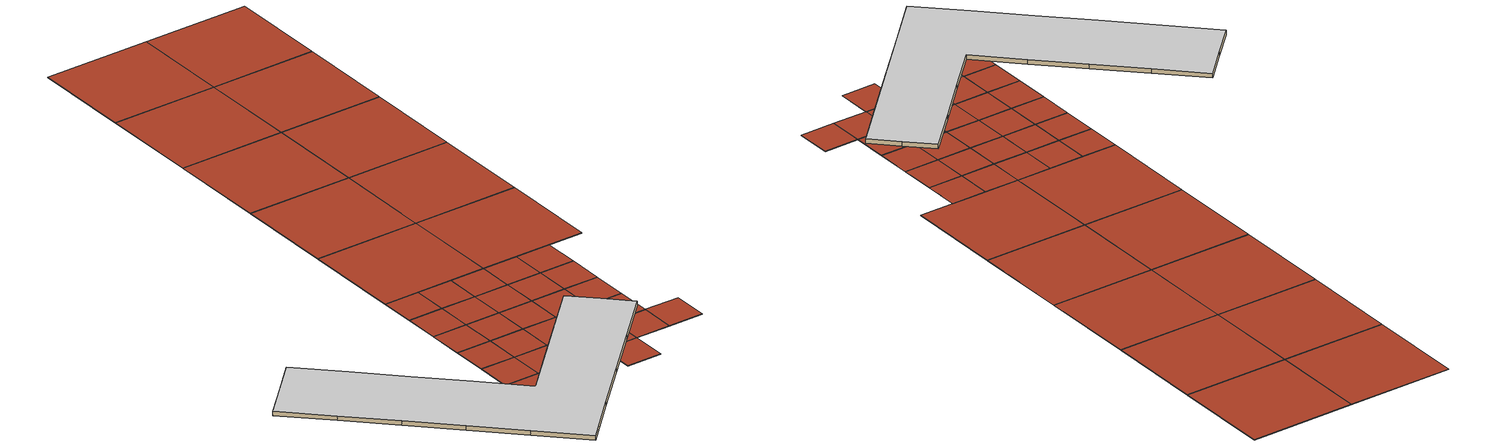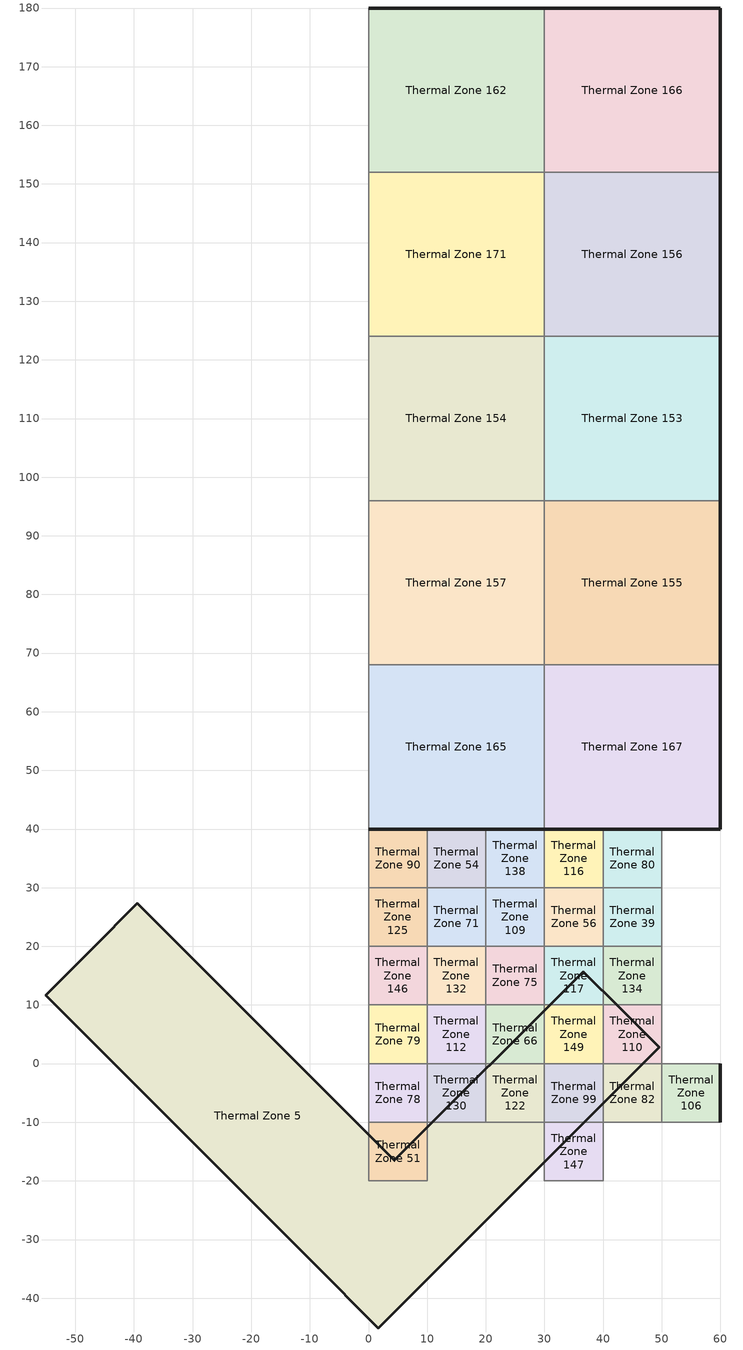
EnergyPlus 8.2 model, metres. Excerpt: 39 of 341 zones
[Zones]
Thermal Zone 106
 floor ground (ASHRAE 90.1-2004 ExtWall Mass ClimateZone 6): 50,0 60,0 60,-10 50,-10 z-0.1
 wall outside (ASHRAE 90.1-2004 ExtWall Mass ClimateZone 6): 60,-10 60,0 z-0.1:0
 wall to Thermal Zone 63 (ASHRAE 90.1-2004 ExtWall Mass ClimateZone 6 Reversed): 60,0 50,0 z-0.1:0
 wall to Thermal Zone 118 (ASHRAE 90.1-2004 ExtWall Mass ClimateZone 6): 50,-10 60,-10 z-0.1:0
 wall to Thermal Zone 82 (ASHRAE 90.1-2004 ExtWall Mass ClimateZone 6 Reversed): 50,0 50,-10 z-0.1:0
 roof outside (ASHRAE 90.1-2004 ExtWall Mass ClimateZone 6): 50,-10 60,-10 60,0 50,0 z0
Thermal Zone 109
 floor ground (ASHRAE 90.1-2004 ExtWall Mass ClimateZone 6): 20,30 30,30 30,20 20,20 z-0.1
 wall to Thermal Zone 138 (ASHRAE 90.1-2004 ExtWall Mass ClimateZone 6 Reversed): 30,30 20,30 z-0.1:0
 wall to Thermal Zone 56 (ASHRAE 90.1-2004 ExtWall Mass ClimateZone 6): 30,20 30,30 z-0.1:0
 wall to Thermal Zone 75 (ASHRAE 90.1-2004 ExtWall Mass ClimateZone 6): 20,20 30,20 z-0.1:0
 wall to Thermal Zone 71 (ASHRAE 90.1-2004 ExtWall Mass ClimateZone 6 Reversed): 20,30 20,20 z-0.1:0
 roof outside (ASHRAE 90.1-2004 ExtWall Mass ClimateZone 6): 20,20 30,20 30,30 20,30 z0
Thermal Zone 110
 floor ground (ASHRAE 90.1-2004 ExtWall Mass ClimateZone 6): 40,10 50,10 50,0 40,0 z-0.1
 wall to Thermal Zone 134 (ASHRAE 90.1-2004 ExtWall Mass ClimateZone 6 Reversed): 50,10 40,10 z-0.1:0
 wall to Thermal Zone 63 (ASHRAE 90.1-2004 ExtWall Mass ClimateZone 6): 50,0 50,10 z-0.1:0
 wall to Thermal Zone 82 (ASHRAE 90.1-2004 ExtWall Mass ClimateZone 6): 40,0 50,0 z-0.1:0
 wall to Thermal Zone 149 (ASHRAE 90.1-2004 ExtWall Mass ClimateZone 6 Reversed): 40,10 40,0 z-0.1:0
 roof outside (ASHRAE 90.1-2004 ExtWall Mass ClimateZone 6): 40,0 50,0 50,10 40,10 z0
Thermal Zone 112
 floor ground (ASHRAE 90.1-2004 ExtWall Mass ClimateZone 6): 10,10 20,10 20,0 10,0 z-0.1
 wall to Thermal Zone 132 (ASHRAE 90.1-2004 ExtWall Mass ClimateZone 6 Reversed): 20,10 10,10 z-0.1:0
 wall to Thermal Zone 66 (ASHRAE 90.1-2004 ExtWall Mass ClimateZone 6): 20,0 20,10 z-0.1:0
 wall to Thermal Zone 130 (ASHRAE 90.1-2004 ExtWall Mass ClimateZone 6): 10,0 20,0 z-0.1:0
 wall to Thermal Zone 79 (ASHRAE 90.1-2004 ExtWall Mass ClimateZone 6 Reversed): 10,10 10,0 z-0.1:0
 roof outside (ASHRAE 90.1-2004 ExtWall Mass ClimateZone 6): 10,0 20,0 20,10 10,10 z0
Thermal Zone 116
 floor ground (ASHRAE 90.1-2004 ExtWall Mass ClimateZone 6): 30,40 40,40 40,30 30,30 z-0.1
 wall outside (ASHRAE 90.1-2004 ExtWall Mass ClimateZone 6): 40,40 30,40 z-0.1:0
 wall to Thermal Zone 80 (ASHRAE 90.1-2004 ExtWall Mass ClimateZone 6): 40,30 40,40 z-0.1:0
 wall to Thermal Zone 56 (ASHRAE 90.1-2004 ExtWall Mass ClimateZone 6): 30,30 40,30 z-0.1:0
 wall to Thermal Zone 138 (ASHRAE 90.1-2004 ExtWall Mass ClimateZone 6 Reversed): 30,40 30,30 z-0.1:0
 roof outside (ASHRAE 90.1-2004 ExtWall Mass ClimateZone 6): 30,30 40,30 40,40 30,40 z0
Thermal Zone 117
 floor ground (ASHRAE 90.1-2004 ExtWall Mass ClimateZone 6): 30,20 40,20 40,10 30,10 z-0.1
 wall to Thermal Zone 56 (ASHRAE 90.1-2004 ExtWall Mass ClimateZone 6 Reversed): 40,20 30,20 z-0.1:0
 wall to Thermal Zone 134 (ASHRAE 90.1-2004 ExtWall Mass ClimateZone 6): 40,10 40,20 z-0.1:0
 wall to Thermal Zone 149 (ASHRAE 90.1-2004 ExtWall Mass ClimateZone 6): 30,10 40,10 z-0.1:0
 wall to Thermal Zone 75 (ASHRAE 90.1-2004 ExtWall Mass ClimateZone 6 Reversed): 30,20 30,10 z-0.1:0
 roof outside (ASHRAE 90.1-2004 ExtWall Mass ClimateZone 6): 30,10 40,10 40,20 30,20 z0
Thermal Zone 122
 floor ground (ASHRAE 90.1-2004 ExtWall Mass ClimateZone 6): 20,0 30,0 30,-10 20,-10 z-0.1
 wall to Thermal Zone 66 (ASHRAE 90.1-2004 ExtWall Mass ClimateZone 6 Reversed): 30,0 20,0 z-0.1:0
 wall to Thermal Zone 99 (ASHRAE 90.1-2004 ExtWall Mass ClimateZone 6): 30,-10 30,0 z-0.1:0
 wall to Thermal Zone 100 (ASHRAE 90.1-2004 ExtWall Mass ClimateZone 6): 20,-10 30,-10 z-0.1:0
 wall to Thermal Zone 130 (ASHRAE 90.1-2004 ExtWall Mass ClimateZone 6 Reversed): 20,0 20,-10 z-0.1:0
 roof outside (ASHRAE 90.1-2004 ExtWall Mass ClimateZone 6): 20,-10 30,-10 30,0 20,0 z0
Thermal Zone 125
 floor ground (ASHRAE 90.1-2004 ExtWall Mass ClimateZone 6): 0,30 10,30 10,20 0,20 z-0.1
 wall to Thermal Zone 90 (ASHRAE 90.1-2004 ExtWall Mass ClimateZone 6 Reversed): 10,30 0,30 z-0.1:0
 wall to Thermal Zone 71 (ASHRAE 90.1-2004 ExtWall Mass ClimateZone 6): 10,20 10,30 z-0.1:0
 wall to Thermal Zone 146 (ASHRAE 90.1-2004 ExtWall Mass ClimateZone 6): 0,20 10,20 z-0.1:0
 wall to Thermal Zone 70 (ASHRAE 90.1-2004 ExtWall Mass ClimateZone 6 Reversed): 0,30 0,20 z-0.1:0
 roof outside (ASHRAE 90.1-2004 ExtWall Mass ClimateZone 6): 0,20 10,20 10,30 0,30 z0
Thermal Zone 130
 floor ground (ASHRAE 90.1-2004 ExtWall Mass ClimateZone 6): 10,0 20,0 20,-10 10,-10 z-0.1
 wall to Thermal Zone 114 (ASHRAE 90.1-2004 ExtWall Mass ClimateZone 6): 10,-10 20,-10 z-0.1:0
 wall to Thermal Zone 78 (ASHRAE 90.1-2004 ExtWall Mass ClimateZone 6 Reversed): 10,0 10,-10 z-0.1:0
 roof outside (ASHRAE 90.1-2004 ExtWall Mass ClimateZone 6): 10,-10 20,-10 20,0 10,0 z0
Thermal Zone 132
 floor ground (ASHRAE 90.1-2004 ExtWall Mass ClimateZone 6): 10,20 20,20 20,10 10,10 z-0.1
 wall to Thermal Zone 71 (ASHRAE 90.1-2004 ExtWall Mass ClimateZone 6 Reversed): 20,20 10,20 z-0.1:0
 wall to Thermal Zone 75 (ASHRAE 90.1-2004 ExtWall Mass ClimateZone 6): 20,10 20,20 z-0.1:0
 wall to Thermal Zone 146 (ASHRAE 90.1-2004 ExtWall Mass ClimateZone 6 Reversed): 10,20 10,10 z-0.1:0
 roof outside (ASHRAE 90.1-2004 ExtWall Mass ClimateZone 6): 10,10 20,10 20,20 10,20 z0
Thermal Zone 134
 floor ground (ASHRAE 90.1-2004 ExtWall Mass ClimateZone 6): 40,20 50,20 50,10 40,10 z-0.1
 wall to Thermal Zone 39 (ASHRAE 90.1-2004 ExtWall Mass ClimateZone 6 Reversed): 50,20 40,20 z-0.1:0
 wall to Thermal Zone 64 (ASHRAE 90.1-2004 ExtWall Mass ClimateZone 6): 50,10 50,20 z-0.1:0
 roof outside (ASHRAE 90.1-2004 ExtWall Mass ClimateZone 6): 40,10 50,10 50,20 40,20 z0
Thermal Zone 138
 floor ground (ASHRAE 90.1-2004 ExtWall Mass ClimateZone 6): 20,40 30,40 30,30 20,30 z-0.1
 wall outside (ASHRAE 90.1-2004 ExtWall Mass ClimateZone 6): 30,40 20,40 z-0.1:0
 wall to Thermal Zone 54 (ASHRAE 90.1-2004 ExtWall Mass ClimateZone 6 Reversed): 20,40 20,30 z-0.1:0
 roof outside (ASHRAE 90.1-2004 ExtWall Mass ClimateZone 6): 20,30 30,30 30,40 20,40 z0
Thermal Zone 146
 floor ground (ASHRAE 90.1-2004 ExtWall Mass ClimateZone 6): 0,20 10,20 10,10 0,10 z-0.1
 wall to Thermal Zone 79 (ASHRAE 90.1-2004 ExtWall Mass ClimateZone 6): 0,10 10,10 z-0.1:0
 wall to Thermal Zone 143 (ASHRAE 90.1-2004 ExtWall Mass ClimateZone 6 Reversed): 0,20 0,10 z-0.1:0
 roof outside (ASHRAE 90.1-2004 ExtWall Mass ClimateZone 6): 0,10 10,10 10,20 0,20 z0
Thermal Zone 147
 floor ground (ASHRAE 90.1-2004 ExtWall Mass ClimateZone 6): 30,-10 40,-10 40,-20 30,-20 z-0.1
 wall to Thermal Zone 99 (ASHRAE 90.1-2004 ExtWall Mass ClimateZone 6 Reversed): 40,-10 30,-10 z-0.1:0
 wall to Thermal Zone 121 (ASHRAE 90.1-2004 ExtWall Mass ClimateZone 6): 40,-20 40,-10 z-0.1:0
 wall to Thermal Zone 107 (ASHRAE 90.1-2004 ExtWall Mass ClimateZone 6): 30,-20 40,-20 z-0.1:0
 wall to Thermal Zone 100 (ASHRAE 90.1-2004 ExtWall Mass ClimateZone 6 Reversed): 30,-10 30,-20 z-0.1:0
 roof outside (ASHRAE 90.1-2004 ExtWall Mass ClimateZone 6): 30,-20 40,-20 40,-10 30,-10 z0
Thermal Zone 149
 floor ground (ASHRAE 90.1-2004 ExtWall Mass ClimateZone 6): 30,10 40,10 40,0 30,0 z-0.1
 wall to Thermal Zone 99 (ASHRAE 90.1-2004 ExtWall Mass ClimateZone 6): 30,0 40,0 z-0.1:0
 wall to Thermal Zone 66 (ASHRAE 90.1-2004 ExtWall Mass ClimateZone 6 Reversed): 30,10 30,0 z-0.1:0
 roof outside (ASHRAE 90.1-2004 ExtWall Mass ClimateZone 6): 30,0 40,0 40,10 30,10 z0
Thermal Zone 153
 floor ground (ASHRAE 90.1-2004 ExtWall Mass ClimateZone 6): 30,124 60,124 60,96 30,96 z-0.1
 wall outside (ASHRAE 90.1-2004 ExtWall Mass ClimateZone 6): 60,96 60,124 z-0.1:0
 wall to Thermal Zone 156 (ASHRAE 90.1-2004 ExtWall Mass ClimateZone 6 Reversed): 60,124 30,124 z-0.1:0
 wall to Thermal Zone 155 (ASHRAE 90.1-2004 ExtWall Mass ClimateZone 6): 30,96 60,96 z-0.1:0
 wall to Thermal Zone 154 (ASHRAE 90.1-2004 ExtWall Mass ClimateZone 6 Reversed): 30,124 30,96 z-0.1:0
 roof outside (ASHRAE 90.1-2004 ExtWall Mass ClimateZone 6): 30,96 60,96 60,124 30,124 z0
Thermal Zone 154
 floor ground (ASHRAE 90.1-2004 ExtWall Mass ClimateZone 6): 0,124 30,124 30,96 0,96 z-0.1
 wall to Thermal Zone 171 (ASHRAE 90.1-2004 ExtWall Mass ClimateZone 6 Reversed): 30,124 0,124 z-0.1:0
 wall to Thermal Zone 157 (ASHRAE 90.1-2004 ExtWall Mass ClimateZone 6): 0,96 30,96 z-0.1:0
 wall to Thermal Zone 160 (ASHRAE 90.1-2004 ExtWall Mass ClimateZone 6 Reversed): 0,124 0,96 z-0.1:0
 roof outside (ASHRAE 90.1-2004 ExtWall Mass ClimateZone 6): 0,96 30,96 30,124 0,124 z0
Thermal Zone 155
 floor ground (ASHRAE 90.1-2004 ExtWall Mass ClimateZone 6): 30,96 60,96 60,68 30,68 z-0.1
 wall outside (ASHRAE 90.1-2004 ExtWall Mass ClimateZone 6): 60,68 60,96 z-0.1:0
 wall to Thermal Zone 167 (ASHRAE 90.1-2004 ExtWall Mass ClimateZone 6): 30,68 60,68 z-0.1:0
 wall to Thermal Zone 157 (ASHRAE 90.1-2004 ExtWall Mass ClimateZone 6 Reversed): 30,96 30,68 z-0.1:0
 roof outside (ASHRAE 90.1-2004 ExtWall Mass ClimateZone 6): 30,68 60,68 60,96 30,96 z0
Thermal Zone 156
 floor ground (ASHRAE 90.1-2004 ExtWall Mass ClimateZone 6): 30,152 60,152 60,124 30,124 z-0.1
 wall outside (ASHRAE 90.1-2004 ExtWall Mass ClimateZone 6): 60,124 60,152 z-0.1:0
 wall to Thermal Zone 166 (ASHRAE 90.1-2004 ExtWall Mass ClimateZone 6 Reversed): 60,152 30,152 z-0.1:0
 wall to Thermal Zone 171 (ASHRAE 90.1-2004 ExtWall Mass ClimateZone 6 Reversed): 30,152 30,124 z-0.1:0
 roof outside (ASHRAE 90.1-2004 ExtWall Mass ClimateZone 6): 30,124 60,124 60,152 30,152 z0
Thermal Zone 157
 floor ground (ASHRAE 90.1-2004 ExtWall Mass ClimateZone 6): 0,96 30,96 30,68 0,68 z-0.1
 wall to Thermal Zone 165 (ASHRAE 90.1-2004 ExtWall Mass ClimateZone 6): 0,68 30,68 z-0.1:0
 wall to Thermal Zone 158 (ASHRAE 90.1-2004 ExtWall Mass ClimateZone 6 Reversed): 0,96 0,68 z-0.1:0
 roof outside (ASHRAE 90.1-2004 ExtWall Mass ClimateZone 6): 0,68 30,68 30,96 0,96 z0
Thermal Zone 162
 floor ground (ASHRAE 90.1-2004 ExtWall Mass ClimateZone 6): 0,180 30,180 30,152 0,152 z-0.1
 wall outside (ASHRAE 90.1-2004 ExtWall Mass ClimateZone 6): 30,180 0,180 z-0.1:0
 wall to Thermal Zone 166 (ASHRAE 90.1-2004 ExtWall Mass ClimateZone 6): 30,152 30,180 z-0.1:0
 wall to Thermal Zone 171 (ASHRAE 90.1-2004 ExtWall Mass ClimateZone 6): 0,152 30,152 z-0.1:0
 wall to Thermal Zone 170 (ASHRAE 90.1-2004 ExtWall Mass ClimateZone 6 Reversed): 0,180 0,152 z-0.1:0
 roof outside (ASHRAE 90.1-2004 ExtWall Mass ClimateZone 6): 0,152 30,152 30,180 0,180 z0
Thermal Zone 165
 floor ground (ASHRAE 90.1-2004 ExtWall Mass ClimateZone 6): 0,68 30,68 30,40 0,40 z-0.1
 wall outside (ASHRAE 90.1-2004 ExtWall Mass ClimateZone 6): 0,40 30,40 z-0.1:0
 wall to Thermal Zone 167 (ASHRAE 90.1-2004 ExtWall Mass ClimateZone 6): 30,40 30,68 z-0.1:0
 wall to Thermal Zone 169 (ASHRAE 90.1-2004 ExtWall Mass ClimateZone 6 Reversed): 0,68 0,40 z-0.1:0
 roof outside (ASHRAE 90.1-2004 ExtWall Mass ClimateZone 6): 0,40 30,40 30,68 0,68 z0
Thermal Zone 166
 floor ground (ASHRAE 90.1-2004 ExtWall Mass ClimateZone 6): 30,180 60,180 60,152 30,152 z-0.1
 wall outside (ASHRAE 90.1-2004 ExtWall Mass ClimateZone 6): 60,152 60,180 30,180 z-0.1:0
 roof outside (ASHRAE 90.1-2004 ExtWall Mass ClimateZone 6): 30,152 60,152 60,180 30,180 z0
Thermal Zone 167
 floor ground (ASHRAE 90.1-2004 ExtWall Mass ClimateZone 6): 30,68 60,68 60,40 30,40 z-0.1
 wall outside (ASHRAE 90.1-2004 ExtWall Mass ClimateZone 6): 30,40 60,40 60,68 z-0.1:0
 roof outside (ASHRAE 90.1-2004 ExtWall Mass ClimateZone 6): 30,40 60,40 60,68 30,68 z0
Thermal Zone 171
 floor ground (ASHRAE 90.1-2004 ExtWall Mass ClimateZone 6): 0,152 30,152 30,124 0,124 z-0.1
 wall to Thermal Zone 168 (ASHRAE 90.1-2004 ExtWall Mass ClimateZone 6 Reversed): 0,152 0,124 z-0.1:0
 roof outside (ASHRAE 90.1-2004 ExtWall Mass ClimateZone 6): 0,124 30,124 30,152 0,152 z0
Thermal Zone 39
 floor ground (ASHRAE 90.1-2004 ExtWall Mass ClimateZone 6): 40,30 50,30 50,20 40,20 z-0.1
 wall to Thermal Zone 80 (ASHRAE 90.1-2004 ExtWall Mass ClimateZone 6 Reversed): 50,30 40,30 z-0.1:0
 wall to Thermal Zone 55 (ASHRAE 90.1-2004 ExtWall Mass ClimateZone 6): 50,20 50,30 z-0.1:0
 wall to Thermal Zone 56 (ASHRAE 90.1-2004 ExtWall Mass ClimateZone 6 Reversed): 40,30 40,20 z-0.1:0
 roof outside (ASHRAE 90.1-2004 ExtWall Mass ClimateZone 6): 40,20 50,20 50,30 40,30 z0
Thermal Zone 5
 floor ground (ASHRAE 90.1-2004 ExtWall Mass ClimateZone 6): -55.06,11.67 -47.23,19.49 -39.41,27.31 -28.45,16.36 -17.5,5.4 -6.54,-5.56 4.42,-16.51 15.15,-5.78 25.89,4.95 36.62,15.69 43.09,9.22 49.55,2.76 37.59,-9.2 25.63,-21.17 13.67,-33.13 1.7,-45.09 -9.65,-33.74 -21,-22.39 -32.35,-11.04 -43.7,0.32 z0
 wall outside (ASHRAE 90.1-2004 ExtWall Mass ClimateZone 6): 36.62,15.69 25.89,4.95 15.15,-5.78 4.42,-16.51 -6.54,-5.56 -17.5,5.4 -28.45,16.36 -39.41,27.31 -47.23,19.49 -55.06,11.67 -43.7,0.32 -32.35,-11.04 -21,-22.39 -9.65,-33.74 1.7,-45.09 13.67,-33.13 25.63,-21.17 37.59,-9.2 49.55,2.76 43.09,9.22 36.62,15.69 z0:1.25
 ceiling to Thermal Zone 9 (ASHRAE 90.1-2004 ExtWall Mass ClimateZone 6): -43.7,0.32 -32.35,-11.04 -21,-22.39 -9.65,-33.74 1.7,-45.09 13.67,-33.13 25.63,-21.17 37.59,-9.2 49.55,2.76 43.09,9.22 36.62,15.69 25.89,4.95 15.15,-5.78 4.42,-16.51 -6.54,-5.56 -17.5,5.4 -28.45,16.36 -39.41,27.31 -47.23,19.49 -55.06,11.67 z1.25
Thermal Zone 51
 floor ground (ASHRAE 90.1-2004 ExtWall Mass ClimateZone 6): 0,-10 10,-10 10,-20 0,-20 z-0.1
 wall to Thermal Zone 78 (ASHRAE 90.1-2004 ExtWall Mass ClimateZone 6 Reversed): 10,-10 0,-10 z-0.1:0
 wall to Thermal Zone 114 (ASHRAE 90.1-2004 ExtWall Mass ClimateZone 6): 10,-20 10,-10 z-0.1:0
 wall to Thermal Zone 139 (ASHRAE 90.1-2004 ExtWall Mass ClimateZone 6): 0,-20 10,-20 z-0.1:0
 wall to Thermal Zone 36 (ASHRAE 90.1-2004 ExtWall Mass ClimateZone 6 Reversed): 0,-10 0,-20 z-0.1:0
 roof outside (ASHRAE 90.1-2004 ExtWall Mass ClimateZone 6): 0,-20 10,-20 10,-10 0,-10 z0
Thermal Zone 54
 floor ground (ASHRAE 90.1-2004 ExtWall Mass ClimateZone 6): 10,40 20,40 20,30 10,30 z-0.1
 wall outside (ASHRAE 90.1-2004 ExtWall Mass ClimateZone 6): 20,40 10,40 z-0.1:0
 wall to Thermal Zone 71 (ASHRAE 90.1-2004 ExtWall Mass ClimateZone 6): 10,30 20,30 z-0.1:0
 wall to Thermal Zone 90 (ASHRAE 90.1-2004 ExtWall Mass ClimateZone 6 Reversed): 10,40 10,30 z-0.1:0
 roof outside (ASHRAE 90.1-2004 ExtWall Mass ClimateZone 6): 10,30 20,30 20,40 10,40 z0
Thermal Zone 56
 floor ground (ASHRAE 90.1-2004 ExtWall Mass ClimateZone 6): 30,30 40,30 40,20 30,20 z-0.1
 roof outside (ASHRAE 90.1-2004 ExtWall Mass ClimateZone 6): 30,20 40,20 40,30 30,30 z0
Thermal Zone 66
 floor ground (ASHRAE 90.1-2004 ExtWall Mass ClimateZone 6): 20,10 30,10 30,0 20,0 z-0.1
 wall to Thermal Zone 75 (ASHRAE 90.1-2004 ExtWall Mass ClimateZone 6 Reversed): 30,10 20,10 z-0.1:0
 roof outside (ASHRAE 90.1-2004 ExtWall Mass ClimateZone 6): 20,0 30,0 30,10 20,10 z0
Thermal Zone 71
 floor ground (ASHRAE 90.1-2004 ExtWall Mass ClimateZone 6): 10,30 20,30 20,20 10,20 z-0.1
 roof outside (ASHRAE 90.1-2004 ExtWall Mass ClimateZone 6): 10,20 20,20 20,30 10,30 z0
Thermal Zone 75
 floor ground (ASHRAE 90.1-2004 ExtWall Mass ClimateZone 6): 20,20 30,20 30,10 20,10 z-0.1
 roof outside (ASHRAE 90.1-2004 ExtWall Mass ClimateZone 6): 20,10 30,10 30,20 20,20 z0
Thermal Zone 78
 floor ground (ASHRAE 90.1-2004 ExtWall Mass ClimateZone 6): 0,0 10,0 10,-10 0,-10 z-0.1
 wall to Thermal Zone 79 (ASHRAE 90.1-2004 ExtWall Mass ClimateZone 6 Reversed): 10,0 0,0 z-0.1:0
 wall to Thermal Zone 34 (ASHRAE 90.1-2004 ExtWall Mass ClimateZone 6 Reversed): 0,0 0,-10 z-0.1:0
 roof outside (ASHRAE 90.1-2004 ExtWall Mass ClimateZone 6): 0,-10 10,-10 10,0 0,0 z0
Thermal Zone 79
 floor ground (ASHRAE 90.1-2004 ExtWall Mass ClimateZone 6): 0,10 10,10 10,0 0,0 z-0.1
 wall to Thermal Zone 145 (ASHRAE 90.1-2004 ExtWall Mass ClimateZone 6 Reversed): 0,10 0,0 z-0.1:0
 roof outside (ASHRAE 90.1-2004 ExtWall Mass ClimateZone 6): 0,0 10,0 10,10 0,10 z0
Thermal Zone 80
 floor ground (ASHRAE 90.1-2004 ExtWall Mass ClimateZone 6): 40,40 50,40 50,30 40,30 z-0.1
 wall outside (ASHRAE 90.1-2004 ExtWall Mass ClimateZone 6): 50,40 40,40 z-0.1:0
 wall to Thermal Zone 32 (ASHRAE 90.1-2004 ExtWall Mass ClimateZone 6): 50,30 50,40 z-0.1:0
 roof outside (ASHRAE 90.1-2004 ExtWall Mass ClimateZone 6): 40,30 50,30 50,40 40,40 z0
Thermal Zone 82
 floor ground (ASHRAE 90.1-2004 ExtWall Mass ClimateZone 6): 40,0 50,0 50,-10 40,-10 z-0.1
 wall to Thermal Zone 121 (ASHRAE 90.1-2004 ExtWall Mass ClimateZone 6): 40,-10 50,-10 z-0.1:0
 wall to Thermal Zone 99 (ASHRAE 90.1-2004 ExtWall Mass ClimateZone 6 Reversed): 40,0 40,-10 z-0.1:0
 roof outside (ASHRAE 90.1-2004 ExtWall Mass ClimateZone 6): 40,-10 50,-10 50,0 40,0 z0
Thermal Zone 90
 floor ground (ASHRAE 90.1-2004 ExtWall Mass ClimateZone 6): 0,40 10,40 10,30 0,30 z-0.1
 wall outside (ASHRAE 90.1-2004 ExtWall Mass ClimateZone 6): 10,40 0,40 z-0.1:0
 wall to Thermal Zone 126 (ASHRAE 90.1-2004 ExtWall Mass ClimateZone 6 Reversed): 0,40 0,30 z-0.1:0
 roof outside (ASHRAE 90.1-2004 ExtWall Mass ClimateZone 6): 0,30 10,30 10,40 0,40 z0
Thermal Zone 99
 floor ground (ASHRAE 90.1-2004 ExtWall Mass ClimateZone 6): 30,0 40,0 40,-10 30,-10 z-0.1
 roof outside (ASHRAE 90.1-2004 ExtWall Mass ClimateZone 6): 30,-10 40,-10 40,0 30,0 z0
[Building]
Building 1: North Axis {deg}=0; Solar Distribution=FullExteriorWithReflections
[Material] Thermal Absorptance=0.9
Name | Roughness | Thickness {m} | Conductivity {W/m-K} | Density {kg/m3} | Specific Heat {J/kg-K} | Solar Absorptance | Visible Absorptance
1/2IN Gypsum | Smooth | 0.0127 | 0.16 | 784.9 | 830 | 0.4 | 0.4
1IN Stucco | Smooth | 0.0253 | 0.6918 | 1858 | 837 | 0.92 | 0.92
8IN CONCRETE HW RefBldg | Rough | 0.2032 | 1.311 | 2240 | 836.8 | 0.7 | 0.7
Mass NonRes Wall Insulation-1.69 | MediumRough | 0.0623673 | 0.049 | 265 | 836.8 | 0.7 | 0.7
[Construction]
ASHRAE 90.1-2004 ExtWall Mass ClimateZone 6: 1IN Stucco, 8IN CONCRETE HW RefBldg, Mass NonRes Wall Insulation-1.69, 1/2IN Gypsum
ASHRAE 90.1-2004 ExtWall Mass ClimateZone 6 Reversed: 1/2IN Gypsum, Mass NonRes Wall Insulation-1.69, 8IN CONCRETE HW RefBldg, 1IN Stucco
[Zone]
Thermal Zone 106; Thermal Zone 109; Thermal Zone 110; Thermal Zone 112; Thermal Zone 116; Thermal Zone 117; Thermal Zone 122; Thermal Zone 125; Thermal Zone 130; Thermal Zone 132; Thermal Zone 134; Thermal Zone 138; Thermal Zone 146; Thermal Zone 147; Thermal Zone 149; Thermal Zone 153; Thermal Zone 154; Thermal Zone 155; Thermal Zone 156; Thermal Zone 157; Thermal Zone 162; Thermal Zone 165; Thermal Zone 166; Thermal Zone 167; Thermal Zone 171; Thermal Zone 39; Thermal Zone 5; Thermal Zone 51; Thermal Zone 54; Thermal Zone 56; Thermal Zone 66; Thermal Zone 71; Thermal Zone 75; Thermal Zone 78; Thermal Zone 79; Thermal Zone 80; Thermal Zone 82; Thermal Zone 90; Thermal Zone 99
